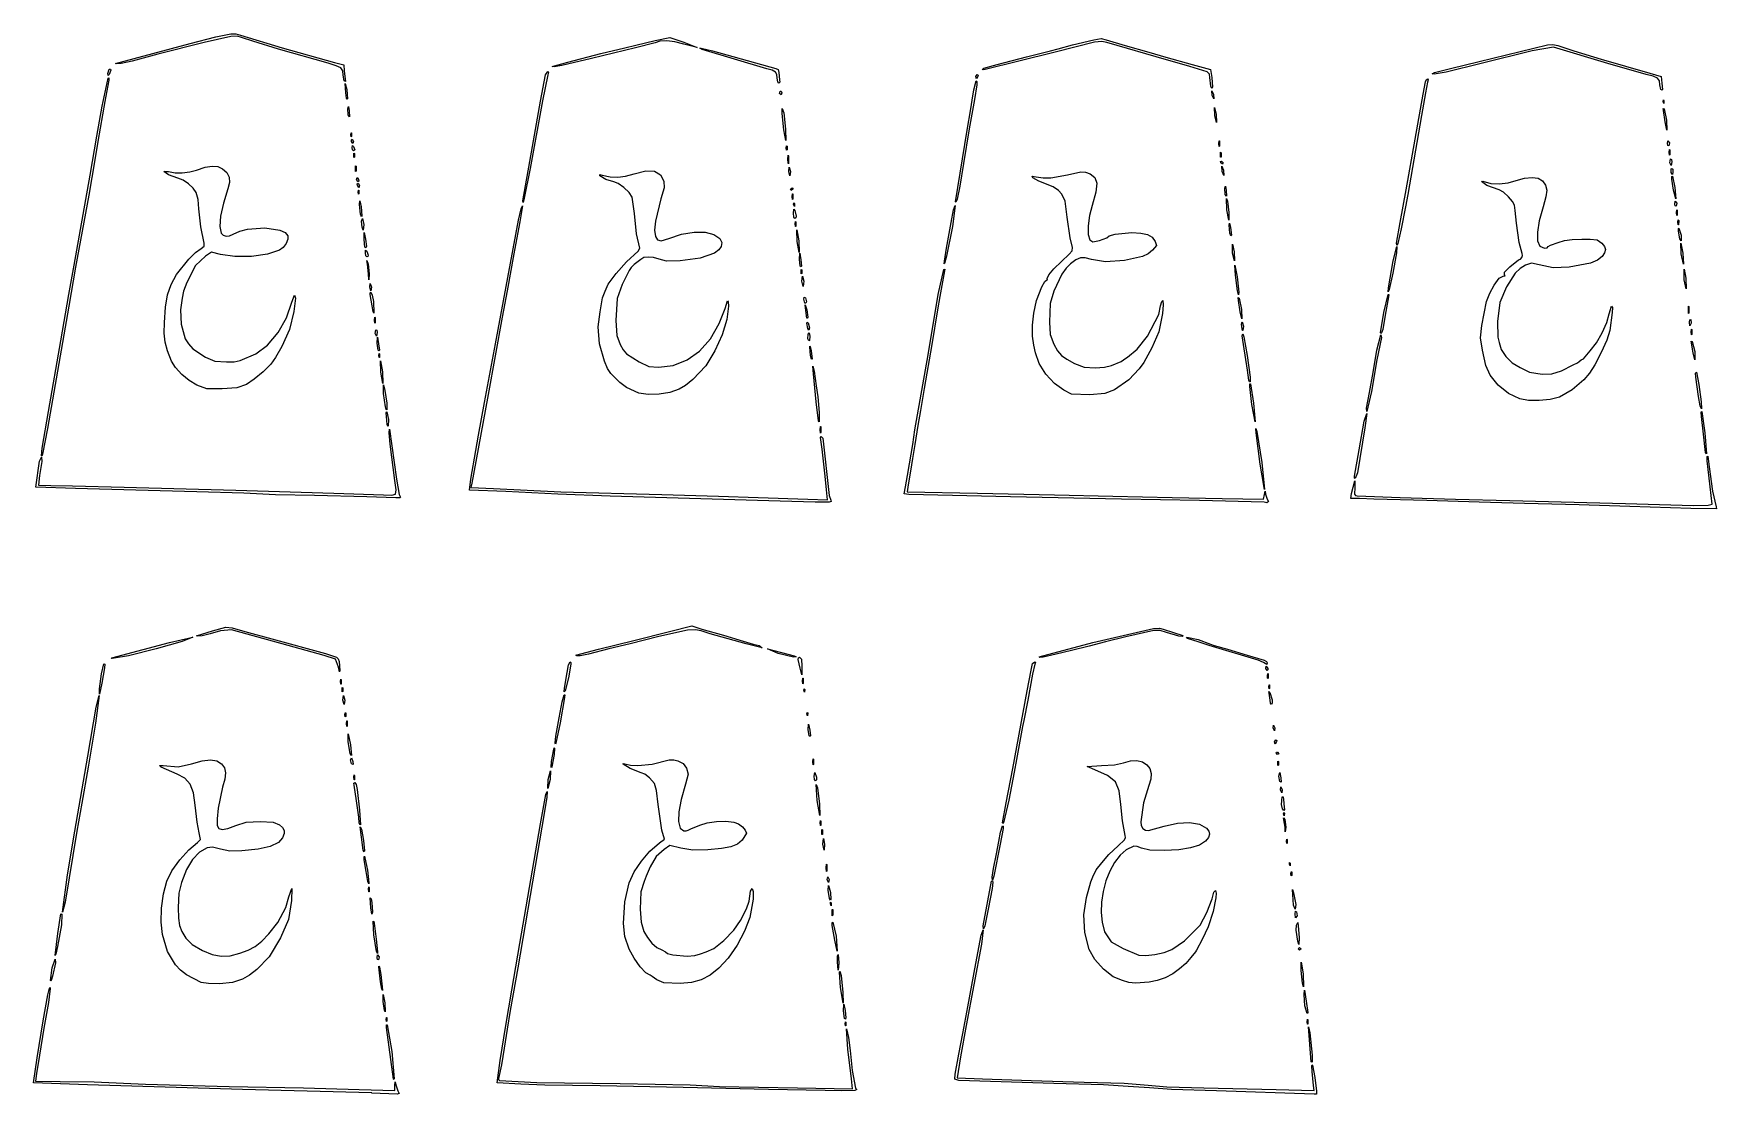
# Model space of a CAD drawing. Extents: x 42 to 612, y 45 to 848.
# Drawn here: x 309.2 to 611.8, y 44.8 to 235.4 of the extents above; entities that cross this region are included whole.
import ezdxf

# ---------------------------------------------------------------- set-up
doc = ezdxf.new("R2010")
doc.units = 0
doc.layers.get('0').update_dxf_attribs({"linetype": 'CONTINUOUS'})

msp = doc.modelspace()

# ---------------------------------------------------------------- linework, layer by layer
at = {"color": 7}
for points in [[(365.036814, 226.924314), (364.856369, 227.916502), (364.76858, 228.69525), (364.403719, 229.223491), (363.595285, 229.634494), (362.176774, 230.061585), (353.21875, 232.62164), (348.588542, 234.015598), (346.541619, 234.700921), (345.803167, 234.908725), (344.621432, 234.850808), (339.857292, 233.79213), (331.522917, 231.680332), (326.892708, 230.462085), (324.904365, 230.032401), (324.114239, 229.954138), (323.881353, 230.027692), (337.34375, 233.59708), (341.973958, 234.808686), (344.647308, 235.384499), (345.541071, 235.352987), (346.392447, 235.126742), (353.880208, 232.849103), (363.268763, 230.202396), (364.9844, 229.756282), (365.053086, 228.71512), (365.230886, 227.210938), (365.280522, 226.777259), (365.036814, 226.924314)], [(402.441675, 229.480507), (405.2198, 230.293413), (411.1625, 231.793574), (415.528125, 232.839683), (417.478131, 233.326173), (420.967165, 234.146593), (423.5645, 234.684808), (426.11204, 233.864573), (428.525596, 232.910327), (426.129767, 233.496538), (424.519487, 233.907727), (423.046446, 234.091533), (421.818964, 234.042506), (420.945469, 233.7553), (417.431088, 232.842594), (409.534783, 230.903357), (404.182342, 229.635103), (402.790078, 229.404466), (402.441675, 229.480507)], [(520.891347, 225.954167), (520.703625, 227.481183), (520.625493, 228.095916), (520.200467, 228.527187), (517.128125, 229.510008), (511.042708, 231.248003), (504.03125, 233.248544), (502.175833, 233.784669), (501.27707, 233.973264), (499.959604, 233.848592), (492.91875, 232.078927), (480.055846, 228.872627), (479.740119, 228.954648), (480.074155, 229.163827), (482.467708, 229.871164), (487.759375, 231.231996), (492.076528, 232.312845), (493.424528, 232.686569), (495.986514, 233.355303), (499.833874, 234.260258), (501.184439, 234.48862), (502.082832, 234.282747), (505.486458, 233.246824), (509.719792, 232.041409), (512.7625, 231.135978), (517.525, 229.841795), (520.832292, 228.942662), (521.037794, 227.516584), (521.159158, 225.744749), (521.06785, 225.537104), (520.891347, 225.95414)], [(601.838898, 225.336867), (601.658452, 226.196763), (601.562884, 226.911958), (601.199638, 227.396516), (600.438432, 227.747195), (599.148958, 228.060779), (592.269792, 230.051875), (582.514419, 232.971023), (578.651926, 232.306601), (569.515625, 230.047959), (563.234231, 228.457786), (561.048958, 228.090465), (560.6923, 228.163358), (561.101425, 228.376639), (563.959375, 229.132209), (569.11875, 230.385303), (581.421875, 233.364855), (582.416788, 233.447087), (583.273958, 233.231187), (586.184375, 232.289509), (591.079167, 230.831099), (599.84722, 228.261439), (601.868425, 227.716212), (602.006009, 226.5045), (602.084299, 225.334433), (602.006326, 225.218837), (601.838898, 225.336867)], [(442.9125, 227.37699), (442.842438, 228.045301), (442.571346, 228.495331), (442.00781, 228.810899), (441.060417, 229.075827), (429.41875, 232.52213), (428.983458, 232.763774), (429.245554, 232.799943), (431.27168, 232.320227), (442.680487, 229.129167), (443.066276, 228.965628), (443.180708, 228.401563), (443.34385, 227.078646), (443.378272, 226.647031), (443.207934, 226.483333), (442.999283, 226.745853), (442.9125, 227.37699)], [(310.732159, 160.865873), (311.835234, 167.480456), (314.068608, 180.180456), (315.515614, 188.514831), (316.441788, 193.806498), (318.578272, 205.580456), (319.334319, 209.946081), (320.54836, 216.968202), (321.496044, 222.381498), (322.572052, 227.408581), (322.725537, 227.436442), (322.680716, 227.011706), (321.985444, 223.175248), (320.716635, 216.031498), (320.159158, 212.724206), (319.085108, 206.374206), (316.714098, 193.409623), (315.504793, 186.398165), (311.692094, 164.452168), (310.773143, 159.810847), (310.66014, 159.46419), (310.610186, 159.504089), (310.732159, 160.865873)], [(322.531131, 228.25366), (322.791667, 228.996875), (322.981161, 229.013279), (323.044317, 228.80738), (322.791667, 228.070833), (322.584445, 227.864511), (322.531131, 228.25366)], [(397.139583, 205.352359), (398.866386, 215.10625), (400.327945, 223.242717), (401.247689, 228.004688), (401.636865, 228.6), (401.758653, 228.443578), (401.641892, 228.004688), (400.689498, 223.308333), (398.474009, 211.1375), (397.419777, 205.804214), (397.202951, 205.054941), (397.139583, 205.352359)], [(478.63125, 227.673958), (478.887525, 228.070833), (479.023786, 227.954258), (478.991507, 227.673958), (478.735231, 227.277083), (478.63125, 227.673958)], [(554.302083, 197.739503), (554.948355, 201.42163), (556.026717, 207.301042), (557.650782, 216.429167), (559.088396, 224.498958), (559.501119, 226.756039), (559.668098, 227.168498), (559.856825, 227.277083), (559.978586, 227.111613), (559.876669, 226.66415), (559.493896, 224.74592), (558.794867, 220.6625), (556.285268, 206.507292), (555.881143, 204.258333), (555.093426, 200.309771), (554.508485, 197.67206), (554.354683, 197.3571), (554.301978, 197.739503)], [(365.303832, 224.734781), (365.230728, 226.41269), (365.52722, 225.323453), (365.600509, 223.670125), (365.544814, 223.60128), (365.470308, 223.779054), (365.303832, 224.734781)], [(443.320673, 224.612967), (443.437354, 225.025453), (443.627272, 225.021749), (443.70625, 224.779205), (443.598512, 224.384209), (443.320673, 224.61302)], [(474.944996, 205.142915), (477.043089, 218.016667), (477.707166, 221.853125), (477.963495, 223.440625), (478.24517, 225.292708), (478.669615, 226.880208), (478.795636, 226.79234), (478.780554, 226.162526), (478.355184, 223.572917), (477.438852, 218.28125), (476.398299, 212.063542), (475.720066, 207.9625), (475.245324, 205.667081), (475.046649, 205.0864), (474.945022, 205.142915)], [(521.115766, 224.253266), (521.071131, 225.090567), (521.38035, 224.51785), (521.425011, 223.680576), (521.115766, 224.253266)], [(365.758413, 220.772434), (365.709861, 221.896914), (365.811779, 222.283285), (365.935022, 221.522396), (365.991272, 220.467608), (365.758413, 220.772434)], [(444.119053, 218.082813), (443.797399, 221.059375), (443.814332, 221.93541), (444.111962, 221.161319), (444.411576, 218.242806), (444.433537, 216.164583), (444.119, 218.082813)], [(602.212569, 223.198081), (602.265591, 223.472745), (602.37243, 223.357943), (602.351528, 222.850816), (602.212542, 223.198081)], [(602.585846, 219.536857), (602.2725, 221.587378), (602.233368, 221.91816), (602.396854, 221.851961), (602.837067, 219.8311), (602.893186, 218.015503), (602.585846, 219.536857)], [(366.225061, 217.221753), (366.264272, 217.591746), (366.358517, 217.552482), (366.358517, 216.891023), (366.264272, 216.851759), (366.225061, 217.221753)], [(366.352243, 216.032292), (366.319964, 216.312591), (366.456225, 216.429167), (366.7125, 216.032292), (366.608519, 215.635417), (366.352243, 216.032292)], [(444.541778, 214.841667), (444.580989, 215.21166), (444.675234, 215.172396), (444.675234, 214.510938), (444.580989, 214.471673), (444.541778, 214.841667)], [(522.348883, 215.635417), (522.384417, 216.153418), (522.469877, 216.098438), (522.469877, 215.172396), (522.384417, 215.117415), (522.348883, 215.635417)], [(602.985417, 215.619806), (603.085217, 216.142649), (603.342419, 215.776175), (603.238438, 215.231398), (603.059738, 215.280981), (602.985417, 215.619806)], [(366.754278, 213.518485), (366.793489, 213.888479), (366.887734, 213.849215), (366.887734, 213.187756), (366.793489, 213.148492), (366.754278, 213.518485)], [(444.840254, 212.857292), (444.875523, 213.5768), (444.954448, 213.448979), (444.950744, 212.126063), (444.906691, 212.000703), (444.871184, 212.096826), (444.840175, 212.857292)], [(522.603651, 213.650777), (522.646381, 214.073872), (522.73544, 213.976479), (522.72565, 213.182729), (522.63548, 213.185904), (522.603677, 213.65083)], [(522.684375, 212.195569), (522.651196, 212.382444), (522.801056, 212.460152), (523.08125, 212.195569), (522.964569, 211.930985), (522.684375, 212.195569)], [(603.311383, 214.047705), (603.346917, 214.565706), (603.432377, 214.510726), (603.432377, 213.584684), (603.346917, 213.529704), (603.311383, 214.047705)], [(603.437986, 212.195569), (603.539428, 212.872637), (603.708735, 212.778393), (603.779167, 212.343735), (603.679974, 211.692649), (603.437986, 212.195569)], [(367.038467, 211.1375), (367.074, 211.655501), (367.159461, 211.600521), (367.159461, 210.674479), (367.074, 210.619499), (367.038467, 211.1375)], [(367.241667, 209.153125), (367.345648, 209.55), (367.601923, 209.153125), (367.634203, 208.872825), (367.497942, 208.75625), (367.241667, 209.153125)], [(444.972731, 210.608333), (445.074993, 211.402083), (445.29375, 210.608333), (445.191489, 209.814583), (444.972731, 210.608333)], [(522.948958, 210.608333), (522.888871, 211.562474), (523.180469, 210.839844), (523.236825, 209.903616), (522.948958, 210.608333)], [(576.443263, 169.745792), (574.412745, 170.731974), (572.548597, 172.227531), (571.102173, 173.985423), (570.324853, 175.758607), (569.736182, 178.506755), (569.406987, 180.690335), (569.60225, 182.957364), (570.476618, 187.222448), (571.063199, 188.772879), (571.816891, 190.154745), (572.759681, 191.440514), (573.441989, 191.826912), (573.792429, 191.881813), (573.678579, 192.043606), (573.723744, 192.493609), (574.65169, 193.494766), (576.211065, 194.73328), (576.55333, 194.859778), (576.818601, 195.164313), (576.942082, 195.534439), (576.858977, 195.85776), (576.325127, 197.825836), (575.863244, 201.347864), (575.612842, 203.596822), (575.489044, 204.589301), (575.15797, 205.225862), (574.395653, 206.081948), (573.491942, 206.871279), (572.736715, 207.307603), (570.522629, 208.126542), (569.534437, 208.786545), (569.794602, 208.870365), (570.222221, 208.732067), (571.267616, 208.462695), (572.750632, 208.421737), (574.366231, 208.596124), (575.809454, 208.972679), (577.31824, 209.414031), (578.651873, 209.552593), (579.740289, 209.389027), (580.513508, 208.924128), (581.096305, 208.15382), (581.309083, 207.283897), (581.159064, 206.075095), (580.653472, 204.288231), (579.955475, 201.750427), (579.618819, 199.708373), (579.645013, 198.179372), (580.035591, 197.180676), (580.911044, 196.857805), (581.360492, 196.909425), (581.554167, 197.114583), (581.961572, 197.379167), (583.350635, 197.871821), (584.490989, 198.237792), (585.87603, 198.408449), (587.595821, 198.476288), (589.124848, 198.46888), (590.347144, 198.304679), (591.175369, 197.740005), (591.664637, 197.136914), (591.83651, 196.580099), (591.692683, 196.002884), (591.234795, 195.338515), (590.418264, 194.68301), (589.168134, 194.149186), (585.317097, 193.430446), (582.465048, 193.290031), (579.938436, 193.835946), (578.531302, 194.131988), (577.482309, 193.803455), (576.540974, 193.180309), (575.643719, 192.330282), (574.08363, 189.874525), (572.860805, 187.06047), (572.467634, 183.661262), (572.48933, 180.867632), (572.735578, 179.879704), (573.123378, 178.604069), (573.946655, 177.349944), (575.104472, 176.237874), (576.495889, 175.388376), (578.220311, 174.566527), (580.469269, 174.214816), (582.21028, 174.276888), (583.935364, 174.799625), (586.072853, 175.844306), (586.800457, 176.212553), (587.110364, 176.477136), (587.507239, 176.74172), (587.905595, 176.940157), (589.104422, 178.403038), (590.214799, 179.836075), (591.267338, 181.630664), (592.0935, 183.461634), (592.524824, 185.003784), (592.969218, 186.422506), (593.107489, 186.179143), (593.089233, 185.271648), (592.627191, 182.033386), (592.081541, 180.308171), (591.102133, 178.064769), (589.968287, 175.887486), (588.959246, 174.36047), (587.957665, 173.169845), (585.89635, 171.376393), (583.592252, 170.029637), (581.919847, 169.627153), (579.939626, 169.436521), (577.998458, 169.471525), (576.443237, 169.745898)], [(603.698971, 210.447758), (603.640657, 211.087176), (603.811763, 211.157053), (603.945325, 211.037805), (603.993188, 210.430613), (603.881587, 210.087713), (603.698971, 210.447811)], [(367.410577, 208.094792), (367.378297, 208.375091), (367.514558, 208.491667), (367.770833, 208.094792), (367.666852, 207.697917), (367.410577, 208.094792)], [(367.548028, 206.904167), (367.587239, 207.27416), (367.681484, 207.234896), (367.681484, 206.573438), (367.587239, 206.534173), (367.548028, 206.904167)], [(445.29375, 207.433333), (445.573944, 207.697917), (445.723804, 207.620209), (445.690625, 207.433333), (445.410431, 207.16875), (445.29375, 207.433333)], [(445.619717, 206.110417), (445.65525, 206.628418), (445.740711, 206.573438), (445.740711, 205.647396), (445.65525, 205.592415), (445.619717, 206.110417)], [(523.448889, 206.484934), (523.400337, 207.609414), (523.502255, 207.995785), (523.625498, 207.234896), (523.681748, 206.180108), (523.448889, 206.484934)], [(367.953105, 202.942243), (367.805388, 204.655208), (367.863702, 205.34712), (368.071479, 204.273732), (368.217371, 202.622864), (368.130878, 202.472846), (367.953105, 202.942243)], [(443.441667, 151.379396), (412.869592, 152.260565), (403.476883, 152.640586), (394.096875, 153.073814), (387.589421, 153.346917), (387.777302, 155.292743), (388.688686, 160.469792), (389.186605, 163.247917), (390.266529, 169.06875), (392.228414, 179.652083), (396.391104, 201.877083), (396.835815, 203.893552), (397.077142, 204.468968), (396.642934, 201.558551), (395.555179, 195.791667), (394.332328, 189.177083), (393.428246, 184.414583), (390.910339, 170.523958), (388.701121, 158.485417), (387.9977, 154.623214), (387.829187, 153.80372), (391.889059, 153.62555), (404.01875, 153.033995), (422.142708, 152.545177), (432.329167, 152.269931), (439.472917, 152.002702), (448.434222, 151.719994), (451.971569, 151.591433), (451.789562, 153.384779), (451.512728, 155.839583), (450.96475, 160.734375), (450.672094, 162.784896), (450.83439, 162.983333), (451.114583, 162.715443), (452.276289, 152.4), (452.562701, 151.554101), (452.577782, 151.313092), (452.242052, 151.184689), (449.748434, 151.157226), (443.44164, 151.379396)], [(445.843792, 204.677248), (445.896815, 204.951912), (446.003654, 204.837109), (445.982751, 204.329983), (445.843766, 204.677248)], [(472.961502, 194.46875), (473.335331, 196.85), (474.173637, 201.442029), (474.631737, 203.746603), (474.887007, 204.510905), (474.406497, 200.712599), (473.352027, 195.403496), (472.997194, 194.058408), (472.929884, 194.002792), (472.961502, 194.46875)], [(523.741139, 203.744671), (523.714284, 205.773152), (523.894307, 205.294468), (524.11145, 203.265987), (524.118859, 201.876925), (523.741007, 203.744671)], [(604.308333, 204.77189), (604.408134, 205.294733), (604.665336, 204.928258), (604.561354, 204.383481), (604.382655, 204.433064), (604.308333, 204.77189)], [(604.6343, 203.2), (604.669834, 203.718001), (604.755294, 203.663021), (604.755294, 202.736979), (604.669834, 202.681999), (604.6343, 203.2)], [(368.279751, 200.620313), (368.170875, 201.678646), (368.323408, 202.141667), (368.564575, 201.083333), (368.435459, 200.04741), (368.279751, 200.620313)], [(446.139059, 201.215625), (446.18179, 201.63872), (446.270848, 201.541327), (446.261059, 200.747577), (446.170889, 200.750752), (446.139086, 201.215678)], [(446.474744, 198.052531), (446.41135, 200.113794), (446.772586, 198.169795), (446.842383, 196.05625), (446.474744, 198.052531)], [(524.321802, 199.50266), (524.172127, 200.951042), (524.239437, 201.34617), (524.431816, 200.554167), (524.578474, 199.145419), (524.49386, 199.039427), (524.321802, 199.50266)], [(604.889059, 201.480261), (604.93179, 201.903356), (605.020848, 201.805963), (605.011059, 201.012213), (604.920889, 201.015388), (604.889086, 201.480314)], [(605.248954, 198.503646), (604.97257, 199.885247), (604.963574, 200.33996), (605.062608, 200.413594), (605.440089, 199.189181), (605.473955, 198.172917), (605.248901, 198.503646)], [(368.757518, 197.009861), (368.593582, 198.41546), (368.622554, 199.628125), (368.856869, 198.4375), (369.018741, 197.130961), (368.941006, 196.92202), (368.757518, 197.009861)], [(524.811236, 195.934145), (524.757393, 197.556014), (525.075819, 196.198728), (525.129636, 194.576832), (524.811236, 195.934145)], [(552.846584, 189.706224), (553.665284, 194.579452), (554.308169, 197.114557), (554.278826, 195.990078), (553.624935, 192.365656), (552.974325, 189.383802), (552.797636, 188.969782), (552.846584, 189.706224)], [(605.497405, 195.80733), (605.42565, 197.734317), (605.780748, 195.916576), (605.859064, 193.939583), (605.497405, 195.80733)], [(368.833215, 195.990078), (368.88973, 196.484028), (369.09375, 196.320807), (369.344654, 195.597515), (369.281922, 195.355051), (369.09375, 195.2625), (368.908092, 195.47623), (368.833215, 195.990104)], [(369.400958, 192.219792), (369.214956, 193.939583), (369.078828, 194.601042), (369.363308, 193.949055), (369.549283, 192.229264), (369.450779, 191.161458)], [(447.057656, 193.586814), (446.914384, 194.843585), (446.947483, 195.923958), (447.145286, 194.733333), (447.286388, 193.581285), (447.220533, 193.469075), (447.057656, 193.586814)], [(525.656704, 189.177057), (525.346533, 191.955182), (525.228794, 193.807265), (525.611381, 191.690599), (525.928855, 188.908346), (525.869932, 188.469587), (525.656704, 189.177057)], [(447.187611, 192.616667), (447.226822, 192.98666), (447.321067, 192.947396), (447.321067, 192.285938), (447.226822, 192.246673), (447.187611, 192.616667)], [(447.360199, 190.896875), (447.463545, 191.822917), (447.675, 190.896875), (447.571654, 189.970833), (447.360199, 190.896875)], [(530.467517, 151.174582), (518.84789, 151.457686), (504.824974, 151.750448), (484.848932, 152.146582), (466.561699, 152.555469), (465.736966, 152.675378), (465.972525, 153.926752), (466.339476, 155.971875), (466.718518, 158.088542), (467.270465, 161.528125), (467.673928, 164.173958), (470.029037, 177.667708), (471.878104, 188.505703), (472.865159, 193.013542), (473.031317, 193.082069), (472.986153, 192.748958), (472.171421, 188.11875), (471.750734, 185.7375), (470.682135, 179.519792), (469.351016, 171.599675), (468.700803, 167.628676), (468.212488, 164.965459), (467.649904, 161.528125), (467.242657, 159.014583), (466.847052, 156.765625), (466.429064, 154.283119), (466.252957, 153.060612), (478.895807, 152.793118), (492.786432, 152.524857), (503.237474, 152.277075), (513.953099, 152.006697), (522.946048, 151.829479), (530.351497, 151.738542), (530.521519, 152.532292), (530.673733, 153.13279), (530.72284, 152.614048), (531.018724, 151.738542), (531.272909, 151.319283), (530.930538, 151.077083), (530.467517, 151.174582)], [(606.036936, 191.170269), (605.981558, 193.055161), (606.301519, 191.434852), (606.356923, 189.549987), (606.036936, 191.170269)], [(369.622917, 189.838542), (369.724358, 190.5), (369.95227, 189.838542), (369.850802, 189.177083), (369.622917, 189.838542)], [(370.047441, 186.482964), (369.711737, 188.533484), (369.688983, 188.801163), (369.838208, 188.9125), (370.068343, 188.411194), (370.280486, 187.26314), (370.355971, 185.162111), (370.216615, 185.405474), (370.04752, 186.482964)], [(447.873517, 186.948498), (447.675079, 187.686606), (447.741225, 188.035459), (447.964481, 187.935182), (448.162918, 187.197074), (448.04039, 186.938946), (447.873517, 186.948471)], [(526.143987, 185.406771), (525.837838, 187.457292), (525.792541, 187.979367), (525.960366, 187.846891), (526.394442, 185.832935), (526.452756, 184.15), (526.143987, 185.406771)], [(448.224857, 184.282292), (448.070367, 185.605208), (447.956543, 186.663542), (448.227, 185.777452), (448.381517, 184.454535), (448.287669, 184.223739), (448.224857, 184.282292)], [(606.761656, 185.7375), (606.795337, 186.403509), (606.8763, 186.332813), (606.8763, 185.142188), (606.795337, 185.071491), (606.761656, 185.7375)], [(370.47805, 183.885417), (370.513584, 184.403418), (370.599044, 184.348438), (370.599044, 183.422396), (370.513584, 183.367415), (370.47805, 183.885417)], [(370.6046, 181.504034), (370.706041, 182.181103), (370.875348, 182.086859), (370.94578, 181.652201), (370.846588, 181.001114), (370.6046, 181.504034)], [(448.400223, 182.385705), (448.202156, 183.325585), (448.289257, 183.526192), (448.49116, 183.439673), (448.68719, 182.526861), (448.57842, 182.08961), (448.400223, 182.385705)], [(526.500593, 182.36401), (526.391717, 183.15776), (526.544249, 183.62078), (526.785417, 182.82703), (526.65884, 182.052674), (526.562902, 182.038916), (526.500593, 182.364036)], [(606.954167, 183.504152), (607.024599, 183.93881), (607.193906, 184.033054), (607.295347, 183.355985), (607.053359, 182.853065), (606.954167, 183.504152)], [(607.28008, 181.768882), (607.315614, 182.286884), (607.401074, 182.231903), (607.401074, 181.305861), (607.315614, 181.250881), (607.28008, 181.768882)], [(371.122178, 178.505564), (370.978906, 179.762335), (371.012006, 180.842708), (371.209808, 179.652083), (371.35091, 178.500035), (371.285056, 178.387825), (371.122178, 178.505564)], [(448.900524, 177.559309), (448.764263, 179.089844), (448.794955, 179.246715), (448.855783, 179.160435), (449.032498, 178.354858), (449.166218, 176.860782), (449.074249, 176.88142), (448.900524, 177.559309)], [(527.724719, 173.103514), (527.450981, 174.889451), (526.768806, 179.519659), (526.544281, 181.107159), (526.631038, 181.465432), (526.831936, 180.885042), (527.424761, 177.524119), (527.981365, 173.63268), (527.975544, 172.80554), (527.8686, 172.788871), (527.724693, 173.103566)], [(548.863494, 168.07651), (549.399645, 170.92078), (550.053087, 174.492655), (550.753015, 178.527551), (551.449981, 181.23953), (551.564942, 180.77651), (550.766985, 176.741614), (549.804855, 171.09268), (548.95623, 167.481197), (548.863494, 168.07651)], [(607.609592, 177.998438), (607.299051, 179.784375), (607.259125, 180.127619), (607.452007, 180.037317), (607.900925, 178.282521), (607.927119, 176.741667), (607.60954, 177.998438)], [(371.252141, 177.535417), (371.291353, 177.90541), (371.385597, 177.866146), (371.385597, 177.204688), (371.291353, 177.165423), (371.252141, 177.535417)], [(371.63021, 174.522897), (371.561894, 176.590907), (371.91043, 174.630689), (371.985201, 172.508201), (371.63021, 174.522897)], [(450.315304, 165.827604), (449.924567, 169.201042), (449.409979, 174.228125), (449.337165, 175.600042), (449.525178, 174.757292), (449.930123, 172.111458), (450.189918, 170.127083), (450.473471, 167.280855), (450.473207, 165.629167), (450.315304, 165.827604)], [(608.582968, 170.191139), (608.106268, 173.666256), (608.0642, 174.375604), (608.213557, 174.531946), (608.652024, 172.315664), (609.070569, 169.201227), (609.108775, 167.942419), (608.871523, 168.520189), (608.582968, 170.191139)], [(372.445968, 168.341093), (372.115503, 170.705727), (372.076583, 172.243697), (372.362968, 171.244657), (372.674832, 169.002551), (372.707191, 167.79658), (372.606358, 167.83005), (372.445968, 168.341093)], [(528.282667, 168.738021), (527.873119, 171.943157), (527.876029, 172.43716), (527.998081, 172.442188), (528.587838, 168.94646), (528.842975, 165.629114), (528.28272, 168.737968)], [(372.787915, 165.166146), (372.627975, 166.555208), (372.580614, 167.245771), (372.677293, 167.419893), (372.99138, 166.03816), (372.956534, 164.835417), (372.787915, 165.166146)], [(546.750928, 155.883557), (547.573861, 160.602083), (548.489135, 165.763178), (548.917416, 167.13327), (548.605419, 164.535326), (547.239613, 156.432435), (546.853904, 155.418076), (546.720316, 155.488402), (546.750928, 155.883557)], [(609.859546, 160.094163), (609.464867, 163.379415), (609.10035, 166.585477), (609.082359, 167.317314), (609.174698, 167.458416), (609.736541, 163.649528), (610.026974, 159.881676), (609.859493, 160.094163)], [(450.652134, 164.174091), (450.683752, 164.786442), (450.767201, 164.772419), (450.772493, 163.714086), (450.689652, 163.602352), (450.652081, 164.174011)], [(529.741077, 158.022396), (529.026755, 163.644792), (528.97532, 164.432456), (529.17897, 163.909375), (530.047914, 158.291451), (530.509956, 153.458333), (529.741077, 158.022396)], [(607.21875, 150.048621), (596.238542, 150.39295), (587.110417, 150.677139), (577.320833, 150.958471), (569.11875, 151.207708), (559.726042, 151.481181), (550.201042, 151.746955), (547.591906, 151.846174), (546.041104, 151.87078), (546.203849, 152.730676), (546.777968, 155.015433), (546.769502, 153.798244), (546.712405, 152.604444), (546.874303, 152.39537), (547.207705, 152.291891), (554.963436, 152.012518), (564.885311, 151.737298), (574.674894, 151.473403), (595.444686, 150.947914), (607.684893, 150.585091), (610.326784, 150.635785), (611.072565, 150.838297), (610.129061, 158.640595), (610.166208, 159.413998), (610.260294, 159.441356), (610.51522, 157.551543), (611.104738, 153.165493), (611.764715, 150.372974), (611.795565, 149.969961), (607.218644, 150.048569)], [(363.978931, 121.503837), (363.455955, 122.957696), (361.420728, 123.603094), (354.938436, 125.405092), (344.791639, 128.242695), (342.798162, 128.069022), (340.909116, 127.502047), (339.497988, 127.164544), (338.711143, 127.080486), (338.452672, 127.138986), (341.330359, 128.07995), (343.716716, 128.693704), (344.884269, 128.623642), (347.133228, 127.952844), (352.028019, 126.597569), (361.673854, 123.972638), (363.623199, 123.346475), (363.960569, 123.016275), (364.13612, 122.519466), (364.27365, 120.952683), (364.159959, 120.682438), (363.978931, 121.503837)], [(490.030373, 123.395952), (499.682691, 125.956669), (510.577941, 128.473729), (511.674375, 128.531011), (512.297733, 128.386258), (514.163627, 127.778431), (515.845451, 127.199469), (515.736919, 127.05633), (515.15727, 127.115226), (512.911037, 127.77515), (511.796533, 128.114954), (510.66356, 128.14726), (505.61875, 126.999788), (501.914583, 126.069143), (498.993001, 125.314313), (495.818001, 124.519611), (493.074854, 123.843018), (490.735091, 123.336579), (490.119273, 123.286864), (490.030373, 123.395952)], [(324.114583, 123.454107), (333.602145, 125.948837), (337.785049, 126.911523), (335.862877, 126.159763), (331.200707, 124.837825), (326.212121, 123.588674), (323.310647, 123.055327), (323.161528, 123.093242), (323.259926, 123.179337), (324.114583, 123.454107)], [(443.104376, 124.003488), (441.153338, 124.799884), (445.955208, 123.545521), (446.293134, 123.364519), (445.822917, 123.322397), (443.104376, 124.003488)], [(530.372876, 122.378205), (529.406935, 122.766667), (520.567708, 125.408055), (518.583333, 126.075599), (516.67701, 126.675356), (516.487198, 126.799181), (516.552815, 126.909777), (518.606061, 126.4734), (520.819062, 125.63729), (521.48785, 125.4125), (523.882329, 124.78168), (527.446875, 123.704906), (530.470163, 122.798205), (530.924638, 122.558122), (531.01875, 122.327432), (530.935142, 122.009614), (530.372876, 122.378205)], [(321.020967, 117.607345), (321.357225, 120.32525), (321.809478, 122.152331), (321.965159, 122.04782), (321.898431, 121.4188), (321.454089, 118.681553), (321.028878, 116.697178), (321.02094, 117.607345)], [(404.671633, 117.739636), (405.118303, 120.583907), (405.394978, 121.938653), (405.656227, 122.502136), (405.790609, 122.366114), (405.762272, 122.039115), (405.344363, 119.628682), (404.791701, 117.247432), (404.606334, 117.104345), (404.671633, 117.739636)], [(483.39375, 93.57323), (484.06259, 97.131875), (485.266841, 103.319818), (487.883385, 117.295269), (488.564952, 120.993826), (488.832869, 122.213582), (489.239507, 122.50211), (489.365158, 122.378867), (489.257763, 122.039089), (488.832525, 120.253151), (487.970116, 115.622943), (487.233701, 111.918776), (487.016822, 110.860443), (485.924093, 104.907318), (485.522508, 102.65836), (484.551223, 97.631276), (483.613725, 93.543464), (483.452567, 93.43435), (483.393803, 93.57323)], [(530.754167, 121.311458), (530.858148, 121.708333), (531.114423, 121.311458), (531.146703, 121.031159), (531.010442, 120.914583), (530.754167, 121.311458)], [(364.382817, 118.930208), (364.425547, 119.353304), (364.514606, 119.25591), (364.504817, 118.46216), (364.414647, 118.465335), (364.382844, 118.930261)], [(447.4718, 119.062553), (447.507334, 119.580554), (447.592794, 119.525574), (447.592794, 118.599532), (447.507334, 118.544552), (447.4718, 119.062553)], [(531.070317, 119.988595), (531.113047, 120.41169), (531.202106, 120.314297), (531.192317, 119.520547), (531.102147, 119.523722), (531.070344, 119.988647)], [(531.325111, 118.004167), (531.364322, 118.37416), (531.458567, 118.334896), (531.458567, 117.673438), (531.364322, 117.634173), (531.325111, 118.004167)], [(315.295227, 84.203646), (316.573297, 92.075), (317.386547, 96.550586), (318.956346, 105.546419), (320.414094, 114.320161), (320.947838, 116.416667), (320.283046, 111.455729), (318.978624, 103.584375), (317.860574, 97.102083), (316.96951, 92.075), (314.823449, 79.308854), (314.341801, 77.522917), (315.295227, 84.203646)], [(364.637608, 117.475053), (364.67682, 117.845046), (364.771064, 117.805782), (364.771064, 117.144324), (364.67682, 117.10506), (364.637608, 117.475053)], [(364.803978, 115.622917), (364.90624, 116.416667), (365.124997, 115.622917), (365.022736, 114.829167), (364.803978, 115.622917)], [(447.695873, 117.364801), (447.748895, 117.639465), (447.855734, 117.524662), (447.834832, 117.017535), (447.695847, 117.364801)], [(531.547914, 115.601221), (531.395646, 116.857992), (531.324659, 117.163691), (531.491558, 116.94578), (531.902165, 115.657498), (531.934047, 115.073615), (531.805883, 114.829114), (531.623691, 115.055915), (531.547914, 115.601221)], [(365.166778, 112.977083), (365.205989, 113.347077), (365.300234, 113.307813), (365.300234, 112.646354), (365.205989, 112.60709), (365.166778, 112.977083)], [(448.225042, 113.131415), (448.278065, 113.406079), (448.384904, 113.291276), (448.364001, 112.784149), (448.225016, 113.131415)], [(365.450967, 111.389583), (365.4865, 111.907585), (365.571961, 111.852604), (365.571961, 110.926563), (365.4865, 110.871582), (365.450967, 111.389583)], [(448.645042, 109.184652), (448.495235, 110.309131), (448.521799, 111.257212), (448.763972, 110.225099), (448.918013, 109.193039), (448.835224, 109.063737), (448.645042, 109.184652)], [(532.077083, 110.595833), (532.178525, 111.125), (532.418316, 110.595833), (532.316902, 110.066667), (532.077083, 110.595833)], [(402.311076, 104.549601), (402.703136, 106.79856), (402.804947, 107.049385), (402.853128, 106.983768), (402.793518, 105.85159), (402.401458, 103.602631), (402.30388, 103.452216), (402.256466, 103.558181), (402.311076, 104.549601)], [(532.341561, 108.082212), (532.597836, 108.479087), (532.734097, 108.362512), (532.701818, 108.082212), (532.445542, 107.685337), (532.341561, 108.082212)], [(532.60625, 106.113527), (532.683985, 106.263387), (532.870833, 106.230208), (533.135417, 105.950015), (532.870833, 105.833333), (532.60625, 106.113527)], [(339.328133, 64.869007), (336.678886, 66.207243), (335.603699, 67.051608), (334.681944, 68.028661), (333.260364, 70.428247), (332.337153, 73.501038), (332.1103, 75.68348), (332.185335, 78.217713), (332.535988, 80.78814), (333.135878, 83.079167), (334.040938, 84.893706), (335.444208, 86.877631), (337.074439, 88.69135), (338.660325, 89.995216), (339.181845, 90.536236), (338.968617, 91.764459), (338.567668, 93.666707), (338.25792, 96.705208), (337.924862, 98.921067), (337.323888, 100.496238), (336.372658, 101.571346), (334.988781, 102.287017), (332.120116, 103.535824), (331.82963, 103.856049), (332.501962, 103.847847), (335.198649, 103.626073), (337.585958, 104.141376), (339.498101, 104.686603), (340.973577, 104.866017), (342.107158, 104.679327), (342.99367, 104.126295), (343.492436, 103.43425), (343.687514, 102.537974), (343.580701, 101.396774), (343.173746, 99.970008), (342.358723, 96.198664), (342.162032, 94.288584), (342.202513, 93.050545), (342.49964, 92.524342), (343.095561, 92.349849), (344.075578, 92.527252), (345.525071, 93.056631), (347.428643, 93.64644), (349.911466, 93.784235), (352.259881, 93.690969), (353.417195, 93.181514), (353.961073, 92.700131), (354.222931, 92.197767), (354.217639, 91.610789), (353.960306, 90.875644), (353.187802, 90.000481), (351.73307, 89.322725), (349.552929, 88.828404), (346.604122, 88.503575), (344.485365, 88.47164), (342.75872, 88.838643), (341.322509, 89.179691), (340.359505, 89.052929), (338.998303, 88.281034), (337.775002, 86.983649), (336.692989, 85.165353), (335.755676, 82.830723), (335.307736, 80.89601), (335.195341, 78.315503), (335.243495, 76.41164), (335.432752, 75.093063), (335.849471, 74.019145), (336.579879, 72.849264), (337.666894, 71.68724), (339.541387, 70.620334), (341.294119, 69.909955), (342.890853, 69.594333), (344.497615, 69.660585), (346.280404, 70.095745), (347.745693, 70.651026), (348.998495, 71.350002), (350.196899, 72.298878), (351.498913, 73.603908), (353.10676, 75.613842), (354.550035, 78.329922), (355.08206, 80.248151), (355.585588, 81.756303), (355.553362, 79.574734), (354.995805, 76.146898), (353.589624, 72.885697), (351.550586, 69.453178), (349.315598, 67.160193), (347.981463, 66.160571), (346.715432, 65.435454), (344.969817, 64.836119), (342.635372, 64.641783), (340.620331, 64.67774), (339.32808, 64.86906)], [(366.359731, 104.157648), (366.183333, 104.863186), (366.322742, 105.23683), (366.573303, 104.546215), (366.617012, 104.020514), (366.359731, 104.157648)], [(401.719415, 101.335417), (402.150765, 102.922917), (402.063876, 101.335417), (401.632552, 99.747917), (401.719415, 101.335417)], [(449.323883, 104.510417), (449.359417, 105.028418), (449.444877, 104.973438), (449.444877, 104.047396), (449.359417, 103.992415), (449.323883, 104.510417)], [(506.118159, 64.834294), (504.996511, 65.189947), (503.331753, 65.888605), (501.579338, 67.244886), (500.040204, 68.976478), (499.01534, 70.800992), (498.206271, 73.855368), (498.054611, 76.993697), (498.500514, 80.134963), (499.29392, 82.946822), (499.665712, 83.872864), (500.264782, 85.111881), (501.258504, 86.386405), (502.534378, 87.849181), (504.249513, 89.428611), (505.375632, 90.512794), (505.527609, 90.884745), (505.493107, 91.273127), (504.984393, 93.924385), (504.713565, 96.837447), (504.42853, 99.279975), (503.712805, 100.911845), (502.318848, 102.059184), (499.999167, 103.048012), (498.635372, 103.671317), (501.212334, 103.848905), (503.584483, 103.958178), (505.152721, 104.346693), (506.428171, 104.701287), (507.580696, 104.737429), (508.570873, 104.490599), (509.359305, 103.996225), (509.906543, 103.289761), (510.17319, 102.406609), (510.119797, 101.382248), (509.706994, 100.252107), (508.804209, 97.130023), (508.268137, 93.747484), (508.376272, 93.051683), (508.676839, 92.526485), (509.12454, 92.222108), (509.674106, 92.188718), (512.498004, 92.978393), (514.918598, 93.517085), (517.068734, 93.629215), (518.83877, 93.320235), (520.118983, 92.5957), (520.550809, 92.054601), (520.663019, 91.509559), (520.452781, 90.927237), (519.917132, 90.274352), (518.838505, 89.555585), (517.238305, 89.032477), (515.121506, 88.706113), (512.493056, 88.577658), (509.889636, 88.648725), (508.430803, 88.988027), (507.608954, 89.308331), (507.021023, 89.381833), (505.663552, 88.694869), (504.555239, 87.725488), (503.560353, 86.420431), (502.703367, 84.853489), (502.00873, 83.098322), (501.500942, 81.22875), (501.204423, 79.318485), (501.143648, 77.44124), (501.343091, 75.67078), (501.759598, 73.933394), (502.377691, 73.037409), (502.973004, 72.18979), (505.096206, 70.944899), (507.950504, 69.765889), (509.206799, 69.707734), (510.810756, 69.890561), (512.468529, 70.264258), (513.886273, 70.778688), (516.122399, 72.365711), (518.962569, 75.178497), (520.182192, 77.42465), (521.13583, 79.904114), (521.428485, 81.116144), (521.708573, 81.365064), (521.840521, 80.904583), (521.79451, 80.053259), (521.280927, 77.595995), (520.392112, 74.828876), (519.352379, 72.587591), (518.318837, 70.63904), (518.116722, 70.379114), (517.260504, 69.32078), (516.419023, 68.262447), (515.22472, 67.337622), (514.039334, 66.431557), (512.680752, 65.706096), (511.229433, 65.196588), (509.765758, 64.938354), (507.326511, 64.705362), (506.118159, 64.834294)], [(532.912611, 104.245833), (532.951822, 104.615827), (533.046067, 104.576563), (533.046067, 103.915104), (532.951822, 103.87584), (532.912611, 104.245833)], [(366.764067, 101.732292), (366.806797, 102.155387), (366.895856, 102.057994), (366.886067, 101.264244), (366.795897, 101.267419), (366.764094, 101.732345)], [(367.751175, 93.552328), (367.643145, 94.588621), (367.245344, 97.499038), (366.806374, 100.343309), (366.790499, 100.670307), (366.934433, 100.806329), (367.160069, 100.437156), (367.340859, 99.549559), (367.800916, 95.83965), (367.94149, 93.215857), (367.815178, 93.2443), (367.751175, 93.552328)], [(450.076782, 97.534413), (449.891891, 100.46552), (450.128534, 99.8347), (450.521467, 96.888935), (450.57187, 94.844764), (450.076782, 97.534413)], [(533.311814, 100.982648), (533.135417, 101.952769), (533.268026, 102.589965), (533.497631, 101.644053), (533.547241, 100.875677), (533.311814, 100.982648)], [(533.4, 99.483333), (533.501441, 100.0125), (533.741233, 99.483333), (533.639818, 98.954167), (533.4, 99.483333)], [(451.557416, 45.419804), (441.325, 45.600567), (425.979167, 46.007893), (411.090877, 46.277927), (401.136035, 46.417256), (396.779512, 46.581192), (392.530356, 46.797304), (393.059497, 50.812806), (394.096769, 57.15), (395.166585, 63.5), (396.621953, 71.834375), (400.32649, 93.397917), (401.321296, 98.62021), (401.528518, 99.207214), (401.473802, 98.160417), (400.938868, 94.853125), (399.764435, 88.238542), (396.227644, 67.46875), (395.429952, 62.838542), (394.887873, 59.795833), (394.349102, 56.488542), (393.8025, 53.048958), (393.294791, 50.073613), (392.773561, 47.624339), (392.758745, 47.403094), (392.955542, 47.24699), (399.687918, 46.908059), (414.669764, 46.685015), (427.26438, 46.457632), (432.505326, 46.174766), (446.572296, 45.899811), (456.44988, 45.757941), (456.265254, 47.551366), (455.622978, 52.860257), (455.362945, 56.497881), (455.746088, 54.966764), (456.007867, 52.652083), (456.412362, 49.008083), (456.970289, 45.883618), (457.202593, 45.626126), (456.881733, 45.458036), (454.401608, 45.353235), (451.557337, 45.419804)], [(450.636984, 93.530314), (450.679714, 93.953409), (450.768773, 93.856016), (450.758983, 93.062266), (450.668813, 93.065441), (450.63701, 93.530367)], [(533.950042, 95.139775), (534.003065, 95.414439), (534.109904, 95.299636), (534.089001, 94.792509), (533.950016, 95.139775)], [(534.236083, 92.781067), (534.041482, 94.103984), (533.955466, 94.449265), (534.190099, 94.119859), (534.384726, 92.796942), (534.278443, 91.942761), (534.236083, 92.781014)], [(368.457612, 88.663701), (367.928816, 92.840466), (368.155564, 92.434516), (368.517858, 90.363437), (368.693621, 88.54485), (368.625438, 88.315377), (368.457612, 88.663701)], [(450.901567, 91.942708), (450.944298, 92.365804), (451.033356, 92.26841), (451.023567, 91.47466), (450.933397, 91.477835), (450.901594, 91.942761)], [(481.54799, 83.762585), (481.808949, 85.328046), (482.330257, 87.973879), (482.746711, 90.222837), (483.048548, 91.882939), (483.440052, 93.02959), (483.56864, 92.952729), (483.54152, 92.560114), (482.985868, 89.693671), (481.851838, 83.986449), (481.61194, 83.254215), (481.54799, 83.762585)], [(451.114583, 89.69375), (451.219094, 90.752083), (451.424516, 89.69375), (451.320006, 88.635417), (451.114583, 89.69375)], [(534.500111, 90.222917), (534.539322, 90.59291), (534.633567, 90.553646), (534.633567, 89.892187), (534.539322, 89.852923), (534.500111, 90.222917)], [(369.265279, 82.993124), (368.9595, 84.799011), (368.648933, 86.915678), (368.598768, 87.425821), (368.683355, 87.537713), (369.213977, 85.024172), (369.478957, 82.780637), (369.432496, 82.557911), (369.265279, 82.993124)], [(451.715823, 85.460417), (451.749504, 86.126426), (451.830466, 86.055729), (451.830466, 84.865104), (451.749504, 84.794408), (451.715823, 85.460417)], [(535.008376, 86.143915), (535.061398, 86.418579), (535.168237, 86.303776), (535.147335, 85.796649), (535.008349, 86.143915)], [(535.293861, 84.402083), (535.333072, 84.772077), (535.427317, 84.732813), (535.427317, 84.071354), (535.333072, 84.03209), (535.293861, 84.402083)], [(369.409901, 81.623958), (369.452631, 82.047054), (369.54169, 81.94966), (369.5319, 81.15591), (369.44173, 81.159085), (369.409927, 81.624011)], [(451.908333, 83.34375), (452.009775, 83.872917), (452.249566, 83.34375), (452.148152, 82.814583), (451.908333, 83.34375)], [(452.333995, 79.932371), (452.071661, 81.42142), (452.155137, 82.285337), (452.511345, 81.028566), (452.560055, 79.746449), (452.476658, 79.626778), (452.333995, 79.932371)], [(479.966393, 75.009375), (481.460416, 83.057127), (481.624166, 83.144042), (481.700261, 82.89888), (481.565191, 81.722278), (480.869204, 78.052083), (480.21407, 75.009375), (479.99002, 74.480208), (479.966472, 75.009375)], [(369.802304, 78.278249), (369.721871, 80.091227), (369.88459, 79.91565), (370.028629, 79.248556), (370.103532, 77.505057), (369.988809, 77.133926), (369.802304, 78.278249)], [(452.458376, 79.000085), (452.511398, 79.274749), (452.618237, 79.159947), (452.597335, 78.65282), (452.458349, 79.000085)], [(535.767809, 78.779688), (535.645889, 80.697917), (535.587813, 81.5662), (535.759898, 80.9625), (536.141454, 78.870916), (536.029191, 78.052083), (535.767809, 78.779688)], [(313.038008, 69.717629), (313.534049, 73.657037), (314.060411, 77.178403), (314.279777, 77.153796), (314.162276, 75.219957), (313.446896, 71.305023), (313.170644, 69.96557), (313.079654, 69.679079), (313.038008, 69.717523)], [(370.843707, 70.407371), (370.385025, 73.395284), (370.245299, 75.852152), (370.371452, 75.824212), (370.434105, 75.516423), (370.7955, 72.628046), (371.045319, 70.354322), (371.001637, 70.058068), (370.843707, 70.407371)], [(453.261653, 72.436037), (452.785588, 75.075441), (452.758416, 75.495891), (452.890893, 75.670754), (453.476204, 73.170177), (453.71335, 70.508416), (453.261653, 72.436037)], [(452.768811, 77.390625), (452.800429, 78.002977), (452.883879, 77.988954), (452.88917, 76.93062), (452.806329, 76.818887), (452.768758, 77.390546)], [(536.049881, 77.192108), (536.106608, 77.669813), (536.289991, 77.546835), (536.389924, 76.819231), (536.13775, 76.499561), (536.049881, 77.192108)], [(539.463377, 44.811976), (521.890625, 45.3957), (513.820833, 45.644382), (509.852083, 45.907272), (506.015625, 46.183365), (501.596051, 46.462474), (492.654167, 46.694937), (475.551976, 47.246355), (474.862578, 47.490248), (474.926184, 48.359034), (475.577853, 51.990625), (476.2618, 55.694792), (477.177682, 60.457292), (478.632838, 68.2625), (479.578696, 73.355729), (479.943848, 74.347917), (479.643123, 71.768229), (476.911009, 57.15), (475.861486, 51.491647), (475.249663, 47.744618), (479.821875, 47.515383), (488.553125, 47.211271), (498.078125, 46.96632), (505.278496, 46.736556), (509.5875, 46.416172), (512.95644, 46.121135), (519.641667, 45.911267), (532.649695, 45.602816), (539.440041, 45.429937), (539.352808, 46.368467), (539.097194, 48.855048), (539.036604, 49.893299), (539.080049, 50.070676), (539.171753, 50.00625), (539.583789, 47.757292), (539.914571, 45.309896), (539.867925, 44.755964), (539.463377, 44.811976)], [(536.541242, 72.297396), (536.21546, 74.287512), (536.293142, 75.183365), (536.512032, 75.607757), (536.576881, 75.009375), (536.743489, 72.958854), (536.724704, 71.702083), (536.54111, 72.297396)], [(370.945828, 69.305144), (371.045629, 69.827987), (371.30283, 69.461512), (371.198849, 68.916735), (371.02015, 68.966318), (370.945828, 69.305144)], [(453.756183, 68.580741), (453.728746, 69.583168), (453.84257, 69.874421), (453.970628, 68.365476), (453.884268, 67.071796)], [(536.575, 70.908333), (536.839583, 71.172917), (537.104167, 70.908333), (536.839583, 70.64375), (536.575, 70.908333)], [(312.237689, 65.198122), (312.521666, 67.467692), (313.022734, 69.05625), (313.107612, 68.406142), (312.589823, 66.013542), (312.353206, 65.228311), (312.274519, 65.105439), (312.237689, 65.198122)], [(371.541146, 64.957404), (371.243675, 67.686846), (371.281854, 67.775243), (371.361864, 67.583976), (371.641053, 66.278125), (371.948022, 63.5), (371.892354, 63.410359), (371.797077, 63.655258), (371.541146, 64.957404)], [(454.310829, 63.926032), (454.109825, 66.705771), (454.189306, 66.909077), (454.381288, 66.092096), (454.718499, 63.075899), (454.759219, 61.118829), (454.310829, 63.926032)], [(537.346419, 64.712665), (537.134038, 67.005729), (537.128746, 68.527083), (537.498581, 66.395574), (537.529855, 64.102139), (537.34634, 64.712665)], [(370.019792, 44.993084), (346.736458, 45.647319), (332.845833, 46.060677), (318.87877, 46.483852), (309.183458, 46.807014), (309.811341, 51.329167), (310.880019, 57.94375), (311.735973, 62.641956), (312.046646, 63.818479), (312.139806, 63.966381), (312.178991, 63.764583), (311.826593, 61.251042), (311.035859, 56.671554), (310.241685, 51.776762), (309.688574, 48.484896), (309.512838, 47.095833), (313.969453, 47.082075), (320.088498, 46.983359), (329.273958, 46.569683), (344.355208, 46.164183), (357.716667, 45.901636), (367.704687, 45.605039), (374.120833, 45.428297), (374.160468, 46.328171), (374.209548, 47.010346), (374.313132, 46.434322), (374.670346, 45.389218), (374.902942, 44.920429), (374.583854, 44.7548), (370.019792, 44.993031)], [(372.252981, 59.817953), (372.030334, 61.449559), (372.009696, 62.706329), (372.367122, 61.218683), (372.407736, 59.582129), (372.252981, 59.817953)], [(455.011684, 58.368274), (454.847748, 59.773873), (454.87672, 60.986538), (455.111035, 59.795913), (455.272907, 58.489374), (455.195173, 58.280432), (455.011684, 58.368274)], [(537.804783, 60.655809), (537.641906, 62.725459), (537.742765, 63.47804), (538.037326, 61.515704), (538.340406, 59.465184), (538.214967, 59.266746), (537.804783, 60.655809)], [(372.575111, 58.208413), (372.614322, 58.578406), (372.708567, 58.539142), (372.708567, 57.877684), (372.614322, 57.838419), (372.575111, 58.208413)], [(455.125111, 57.41461), (455.164322, 57.784603), (455.258567, 57.745339), (455.258567, 57.083881), (455.164322, 57.044616), (455.125111, 57.41461)], [(538.214067, 57.811485), (538.256797, 58.23458), (538.345856, 58.137187), (538.336067, 57.343437), (538.245897, 57.346612), (538.214094, 57.811538)], [(373.875512, 47.492708), (372.663508, 56.744844), (372.626837, 57.248372), (372.765505, 57.274037), (373.576268, 52.47259), (374.02897, 47.551366), (373.929884, 47.400819), (373.875512, 47.492735)], [(538.93175, 50.601589), (538.449758, 56.885443), (538.698043, 55.811076), (539.097194, 51.792214), (539.082906, 50.535443), (538.931882, 50.601589)]]:
    msp.add_lwpolyline(points, close=True, dxfattribs=at)
for points in [[(521.625991, 220.661336), (521.563576, 222.142315), (521.868535, 220.903879), (521.93095, 219.422874), (521.626042, 220.6625), (521.626042, 220.6625)], [(366.451965, 214.907654), (366.505649, 215.30773), (366.7125, 215.106091), (366.961129, 214.516838), (366.7125, 214.3125), (366.526842, 214.487363), (366.451965, 214.907813), (366.451965, 214.907813)], [(338.53438, 172.197342), (337.165347, 173.031467), (335.817612, 174.156211), (334.688794, 175.383878), (333.976509, 176.526772), (333.264886, 178.371738), (332.850628, 179.944607), (332.677511, 181.549516), (332.689417, 183.490579), (332.884865, 186.259258), (333.272453, 188.438578), (333.9201, 190.293122), (334.895698, 192.087474), (337.096634, 194.856682), (338.303928, 196.033443), (339.287649, 196.75811), (339.85227, 197.190545), (339.855709, 197.729898), (339.24394, 200.645289), (338.909718, 203.918608), (338.743719, 205.572201), (338.406004, 206.830004), (337.865275, 207.647196), (337.051232, 208.413006), (336.086826, 209.031708), (335.094982, 209.407601), (333.439061, 210.00548), (332.58144, 210.619975), (333.43959, 210.589839), (334.607461, 210.384972), (335.921091, 210.368568), (337.250437, 210.533509), (338.465377, 210.872414), (340.027636, 211.380599), (341.280464, 211.583773), (342.298475, 211.485374), (343.156254, 211.088817), (343.914312, 210.403599), (344.319627, 209.59916), (344.380349, 208.644993), (344.104494, 207.510565), (343.298494, 204.912225), (342.806396, 202.580928), (342.658758, 200.717256), (342.886194, 199.521842), (343.254441, 199.143541), (343.792789, 198.981457), (344.429376, 199.041835), (345.092316, 199.330866), (346.258838, 199.871409), (347.666924, 200.24127), (350.760115, 200.481591), (353.476221, 200.077123), (354.413005, 199.640984), (354.919656, 199.053159), (354.913835, 198.437712), (354.593742, 197.678463), (354.062512, 196.954934), (353.423146, 196.446616), (351.253774, 195.749545), (348.377621, 195.365793), (345.368621, 195.335763), (342.80076, 195.699777), (341.159259, 196.13716), (340.06682, 195.414239), (338.306151, 193.720059), (336.731007, 190.687351), (336.152522, 189.0962), (335.878493, 187.854034), (335.621344, 185.724191), (335.735644, 183.16194), (336.44105, 180.566642), (337.011042, 179.614063), (337.781482, 178.764036), (340.062799, 177.243793), (341.794603, 176.539049), (343.856448, 176.389321), (345.235086, 176.43049), (346.348796, 176.626361), (349.117925, 177.85416), (351.209113, 179.403825), (353.13602, 181.667838), (354.6837, 184.340765), (355.637153, 187.117223), (356.116604, 188.383201), (356.24842, 187.833476), (356.003601, 185.43868), (355.172571, 182.240978), (353.817587, 179.163742), (352.685911, 177.153782), (351.831862, 175.997738), (350.439202, 174.594388), (348.863264, 173.270201), (347.459438, 172.351726), (345.749965, 171.723553), (343.061084, 171.526941), (340.318863, 171.563295), (338.534592, 172.197236), (338.534592, 172.197236)], [(418.039566, 170.782509), (415.790608, 171.777792), (414.576197, 172.685789), (412.976049, 174.295991), (412.41037, 175.177265), (411.817995, 176.54442), (410.961459, 179.651025), (410.677958, 182.673202), (411.05528, 185.414523), (411.477873, 187.914042), (411.708484, 188.524965), (411.956239, 189.089903), (412.504139, 190.371995), (413.911457, 192.282207), (415.823548, 194.391148), (417.885843, 196.269478), (418.168286, 196.858096), (417.591018, 199.429053), (417.230444, 203.075514), (416.839072, 206.025459), (416.270138, 206.822966), (415.315045, 207.714929), (414.289679, 208.442957), (413.509899, 208.74863), (412.109301, 209.167095), (411.006914, 209.851202), (411.006914, 210.045988), (411.450991, 209.975133), (412.844208, 209.675121), (414.218056, 209.611992), (415.643473, 209.788654), (417.191365, 210.207939), (419.252284, 210.704668), (420.809859, 210.651593), (421.887639, 210.04276), (422.509172, 208.87227), (422.571005, 207.693419), (422.001939, 205.689941), (421.002211, 201.663776), (420.862405, 200.057385), (420.996549, 198.949363), (421.368739, 198.327248), (422.044749, 198.171858), (423.409232, 198.556668), (425.715023, 199.346529), (427.984354, 199.708611), (429.964178, 199.685857), (431.532205, 199.292448), (432.566064, 198.542804), (432.91497, 197.835494), (432.853825, 197.156335), (432.410674, 196.52107), (431.61367, 195.945469), (429.070495, 195.036228), (425.449143, 194.554634), (423.020876, 194.517539), (421.646525, 194.831309), (420.652538, 195.144681), (419.725306, 195.243159), (418.938832, 195.127536), (418.367173, 194.7985), (417.196603, 193.879496), (416.644762, 193.380519), (416.305434, 192.821163), (415.944198, 192.086521), (415.045118, 190.282883), (414.114049, 187.777834), (413.901853, 183.809084), (414.065604, 181.119674), (414.648216, 179.518813), (415.213604, 178.534166), (415.820241, 177.822013), (418.066236, 176.380722), (419.808808, 175.587448), (421.541591, 175.417771), (424.212401, 175.753924), (426.70213, 176.739947), (428.94921, 178.342211), (430.892045, 180.527087), (432.453828, 183.32286), (433.520046, 186.001104), (433.969414, 187.348945), (434.111363, 187.168631), (434.164333, 186.397979), (433.860035, 184.00694), (433.010061, 181.259797), (431.70892, 178.402827), (430.051173, 175.682354), (427.756309, 173.254167), (426.405664, 172.160777), (425.281344, 171.467595), (423.59608, 170.918187), (421.651975, 170.604312), (419.711865, 170.55084), (418.038719, 170.782589), (418.038719, 170.782589)], [(495.828309, 170.621934), (494.47605, 171.327948), (492.753031, 172.503174), (491.207573, 174.164969), (490.013694, 176.085765), (489.345383, 178.037993), (489.058495, 179.386521), (488.821666, 181.043924), (488.824312, 183.006021), (489.058336, 185.175816), (489.519505, 187.456313), (490.476133, 189.87725), (491.021254, 190.823559), (491.377568, 191.13209), (491.483507, 191.154579), (491.439666, 191.392995), (491.7342, 192.015295), (492.661776, 193.135911), (495.393282, 195.746079), (495.94208, 196.353007), (496.00685, 196.936704), (495.573383, 198.672953), (495.025484, 202.377119), (494.6729, 205.309893), (494.118836, 206.558171), (493.506511, 207.209549), (492.505381, 207.873812), (489.953448, 208.89513), (488.900301, 209.47716), (488.777375, 209.774129), (489.484765, 209.649642), (490.722195, 209.465042), (492.137398, 209.472186), (495.129836, 210.036251), (497.513838, 210.575948), (498.334972, 210.492525), (499.158302, 210.182645), (500.051112, 209.521372), (500.401235, 208.50225), (500.22288, 206.908162), (499.530333, 204.522017), (499.075117, 202.706208), (498.837839, 200.846267), (498.841543, 199.279166), (499.109116, 198.34188), (499.650004, 197.9812), (500.840576, 198.193475), (502.179579, 198.708857), (502.592885, 199.028764), (503.656563, 199.324145), (506.677496, 199.625717), (508.307885, 199.544226), (509.496393, 199.277737), (510.331418, 198.793179), (510.901304, 198.057505), (511.08646, 197.338209), (510.403438, 196.474689), (509.602888, 195.815109), (508.581517, 195.319041), (505.348203, 194.624008), (501.925156, 194.36506), (499.422304, 194.774344), (498.281261, 195.071762), (497.423906, 195.078641), (496.626028, 194.751669), (495.663448, 194.047454), (494.864115, 193.253334), (494.105052, 192.187327), (492.621798, 189.099825), (491.996375, 186.860789), (491.858131, 183.523123), (491.991878, 181.302131), (492.666856, 179.585726), (493.332019, 178.40407), (494.025835, 177.568516), (494.963148, 176.878033), (496.358746, 176.131696), (498.129153, 175.428725), (500.101039, 175.3226), (501.790245, 175.468571), (503.011456, 175.757999), (504.759267, 176.477269), (505.619163, 177.037444), (505.923619, 177.269934), (507.610496, 178.706833), (509.505971, 180.995505), (511.539691, 184.893717), (511.836448, 186.480662), (512.04396, 187.223347), (512.254172, 187.406703), (512.33352, 186.634305), (512.196969, 185.093293), (511.543898, 181.814153), (510.266992, 178.892861), (508.818346, 176.308359), (508.000413, 175.14025), (506.150711, 173.151112), (503.575124, 171.394729), (501.827366, 170.693847), (499.137136, 170.481016), (495.829579, 170.622013), (495.829579, 170.622013)], [(604.089232, 207.266778), (603.795968, 209.259699), (603.795968, 209.722614), (603.89934, 209.781431), (604.319075, 207.720724), (604.508464, 205.694386), (604.088041, 207.266778), (604.088041, 207.266778)], [(445.841509, 203.133695), (445.901649, 203.822856), (446.087492, 203.596716), (446.324453, 202.59339), (446.265213, 202.265492), (446.0875, 202.141667), (445.906102, 202.433132), (445.841517, 203.133854), (445.841517, 203.133854)], [(551.391614, 181.645983), (551.998885, 185.286968), (552.752366, 188.507476), (552.877355, 188.53367), (552.854865, 188.063849), (552.256351, 184.811723), (551.797855, 182.237433), (551.578251, 181.611296), (551.448949, 181.499669), (551.391667, 181.646116), (551.391667, 181.646116)], [(448.401334, 180.511979), (448.465654, 181.371346), (448.642343, 181.640771), (448.780085, 181.040617), (448.729867, 180.214032), (448.582521, 180.197628), (448.401334, 180.512111), (448.401334, 180.512111)], [(369.09375, 152.164494), (359.701042, 152.369705), (352.652621, 152.500436), (347.001042, 152.788567), (338.534375, 153.041482), (327.554167, 153.330328), (316.70625, 153.616581), (309.601817, 153.862246), (310.259465, 158.551563), (310.623373, 159.279167), (310.626019, 158.499836), (310.216788, 155.986295), (310.031077, 154.252083), (312.244714, 154.207977), (316.178142, 154.104605), (325.438558, 153.883281), (345.546892, 153.319506), (363.141683, 152.791239), (372.071371, 152.499166), (373.568225, 152.419632), (374.249712, 152.619525), (374.355836, 153.396633), (374.126681, 155.048717), (373.28766, 161.615543), (373.109437, 163.646009), (373.148622, 164.30625), (374.415553, 155.310417), (374.944772, 152.545521), (375.180225, 152.100915), (375.046796, 151.988758), (374.31726, 151.958516), (369.094808, 152.164494), (369.094808, 152.164494)], [(406.689957, 123.674029), (410.768959, 124.737019), (417.115625, 126.335023), (423.521055, 127.958083), (427.545235, 128.932543), (429.341889, 128.373955), (433.232507, 127.262467), (436.795201, 126.193338), (438.586615, 125.67711), (439.635344, 125.397101), (440.219941, 125.013032), (437.338973, 125.697932), (430.873958, 127.531045), (429.221159, 128.057381), (428.202751, 128.26275), (426.779981, 128.183719), (421.613542, 127.021564), (416.454167, 125.694837), (412.617708, 124.805123), (408.962463, 123.845902), (407.470372, 123.568804), (406.84495, 123.562454), (406.689957, 123.673923), (406.689957, 123.673923)], [(447.022299, 121.345378), (446.699375, 122.932878), (446.709959, 123.190609), (446.937765, 123.295939), (447.241586, 122.944202), (447.359326, 121.708439), (447.304451, 120.120939), (447.022194, 121.345378), (447.022194, 121.345378)], [(403.100461, 109.140625), (403.670823, 112.447917), (404.201789, 115.298273), (404.579032, 116.568194), (404.708704, 116.577454), (404.676875, 116.056436), (403.856269, 111.521796), (403.083924, 107.873324), (403.007036, 107.707007), (402.982165, 107.85684), (403.100355, 109.140546), (403.100355, 109.140546)], [(366.09092, 106.011901), (365.767281, 108.127509), (365.747438, 109.521546), (366.160823, 107.560586), (366.327907, 105.62508), (366.091052, 106.011901), (366.091052, 106.011901)], [(422.539538, 64.797437), (421.282768, 65.362323), (420.422872, 65.913344), (420.082194, 66.145833), (419.289185, 66.577554), (418.250166, 67.690471), (417.183737, 69.21119), (416.308416, 70.866344), (415.506437, 73.106994), (415.289346, 75.482424), (415.512972, 79.369311), (416.301695, 82.777568), (417.203898, 84.724954), (418.473554, 86.658794), (420.013006, 88.449732), (421.724728, 89.968308), (422.609759, 90.639741), (422.152585, 92.212319), (421.478691, 96.87343), (421.211648, 99.348078), (420.844353, 100.599293), (419.94514, 101.640984), (419.099955, 102.317418), (418.438497, 102.529719), (416.465102, 103.345006), (415.202722, 104.079569), (415.214893, 104.215009), (415.487361, 104.165823), (416.537439, 103.918041), (417.853159, 103.825225), (420.423004, 104.113621), (423.498838, 104.886125), (424.306929, 104.89221), (425.056308, 104.698747), (425.979704, 104.209215), (426.582451, 103.396918), (426.906671, 102.318106), (426.425897, 100.504651), (425.63429, 97.743063), (425.206168, 95.502809), (425.142509, 93.79114), (425.444161, 92.615306), (426.125251, 92.101749), (426.531545, 92.085874), (426.868863, 92.258991), (427.38771, 92.492169), (428.977803, 93.113172), (430.303392, 93.523858), (431.960001, 93.768915), (433.661378, 93.822864), (435.121375, 93.660198), (435.913564, 93.348254), (436.632596, 92.839619), (437.154778, 92.24436), (437.356337, 91.672516), (436.583886, 90.419846), (435.759392, 89.72849), (434.585647, 89.245546), (432.868925, 88.916642), (430.415443, 88.687301), (427.748285, 88.624833), (425.581374, 88.982391), (423.570329, 89.470812), (422.591979, 88.747335), (421.138067, 87.469715), (420.071399, 85.651816), (419.36303, 83.955969), (418.991105, 83.030801), (418.393306, 81.118604), (418.262337, 78.010438), (418.408493, 75.679459), (418.916652, 74.041265), (419.550858, 72.929485), (420.377258, 71.932641), (421.281074, 71.167572), (422.147638, 70.751118), (422.804254, 70.392316), (423.187397, 70.091935), (424.150904, 69.814255), (426.703339, 69.564038), (428.083512, 69.710723), (429.084589, 69.994462), (430.142473, 70.377473), (431.491821, 70.965272), (433.311308, 72.406907), (435.086001, 74.234066), (436.300888, 75.978411), (437.379806, 78.12106), (437.886377, 79.487316), (438.120507, 81.293176), (438.425228, 81.756197), (438.596016, 81.203191), (438.554979, 79.845217), (437.988189, 76.520701), (437.05032, 74.072168), (435.687901, 71.538994), (434.084262, 69.221006), (432.422784, 67.418109), (430.840364, 66.18986), (429.255775, 65.360682), (427.516324, 64.869933), (425.469349, 64.657023), (422.539671, 64.797384), (422.539671, 64.797384)], [(449.527083, 101.908742), (449.66427, 102.580837), (449.940759, 101.764809), (449.950284, 101.274721), (449.79672, 101.070886), (449.606194, 101.317002), (449.526951, 101.908742), (449.526951, 101.908742)], [(533.618096, 96.849591), (533.718532, 98.238654), (533.866937, 98.248179), (533.928717, 97.763436), (534.095934, 96.374373), (534.130726, 95.952892), (533.987825, 95.779061), (533.768803, 96.093492), (533.618096, 96.849486), (533.618096, 96.849486)]]:
    msp.add_lwpolyline(points, dxfattribs=at)

doc.saveas('drawing.dxf')
